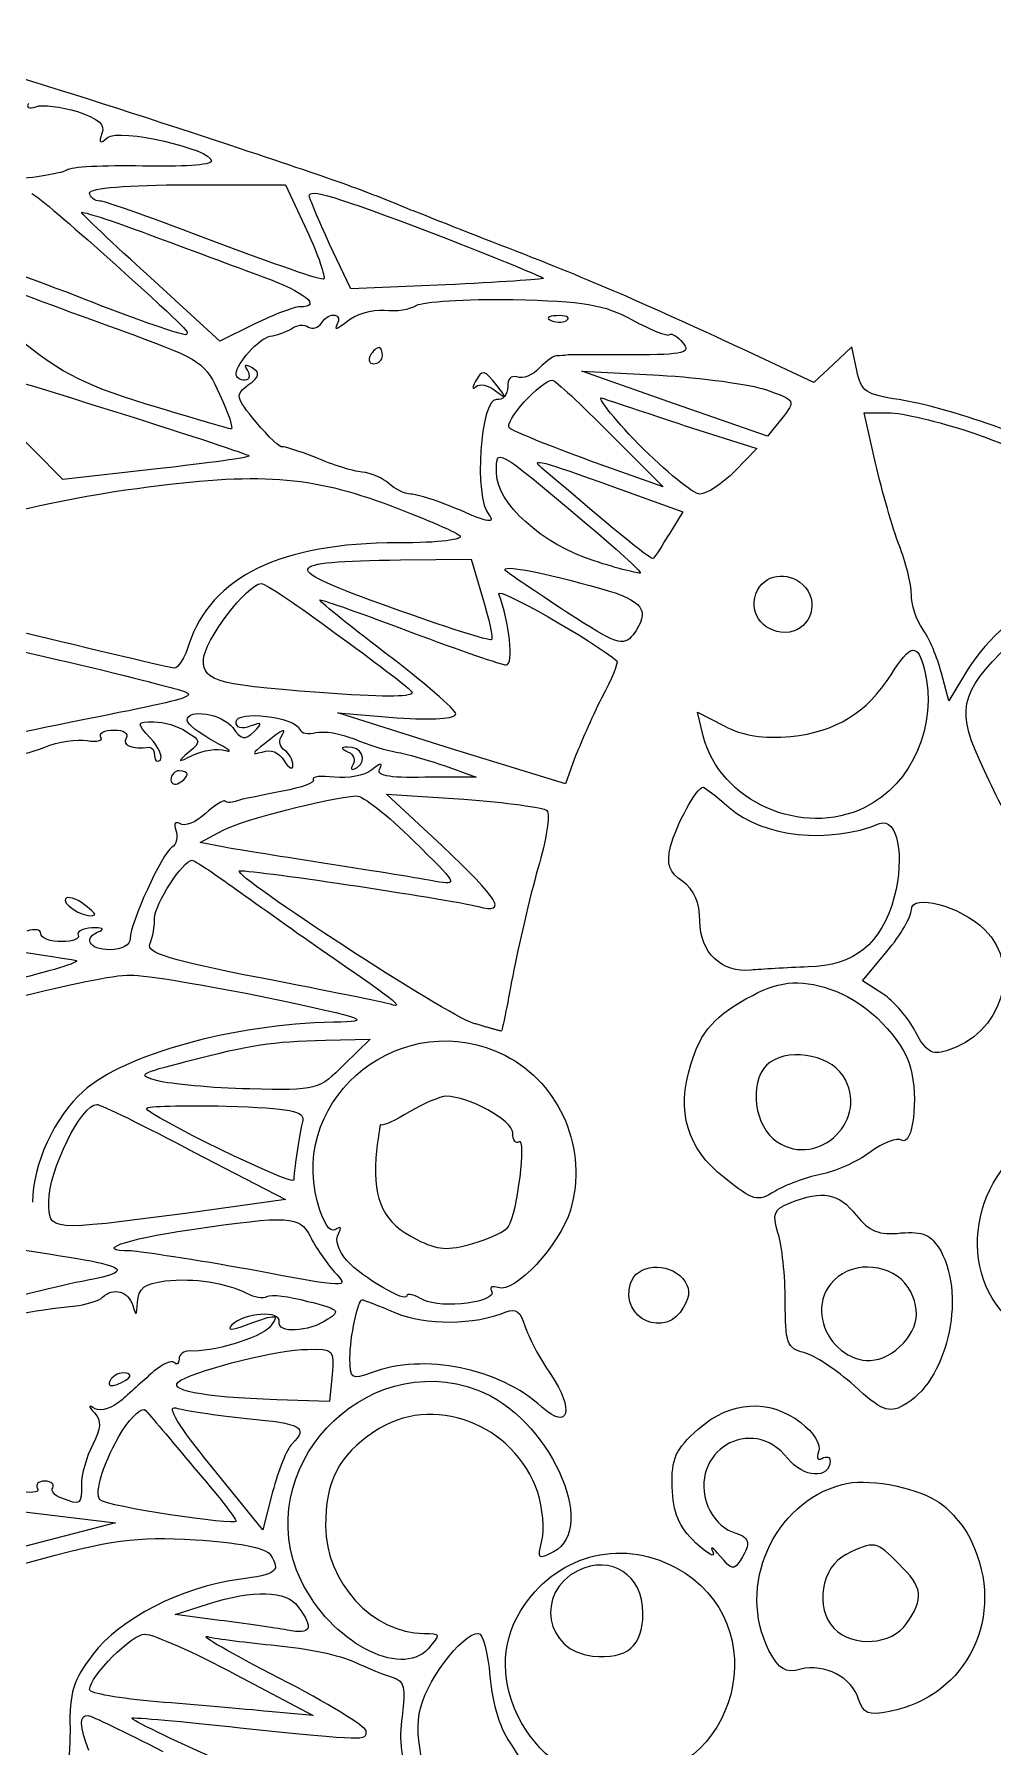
# Model space of a CAD drawing. Header units: millimetres. Extents: x -155 to 147, y 18 to 278.
# Drawn here: x -57.8 to -20.4, y 206.3 to 273.1 of the extents above; entities that cross this region are included whole.
import ezdxf

# ---------------------------------------------------------------- set-up
doc = ezdxf.new("R2010")
doc.units = ezdxf.units.MM
doc.layers.get('0').update_dxf_attribs({"linetype": 'CONTINUOUS'})

msp = doc.modelspace()

# ---------------------------------------------------------------- linework, layer by layer
for p, q in [((-51.831, 267.219), (-48.021, 267.219)), ((-48.021, 267.219), (-47.196, 265.441)), ((-45.481, 263.155), (-46.307, 264.902)), ((-50.593, 261.123), (-53.292, 263.6)), ((-41.766, 263.314), (-45.481, 263.155)), ((-49.228, 261.79), (-50.593, 261.123)), ((-27.415, 259.504), (-30.178, 260.806)), ((-25.923, 260.901), (-26.653, 260.203)), ((-25.733, 259.98), (-25.923, 260.901)), ((-32.845, 258.679), (-36.464, 259.949)), ((-36.464, 259.949), (-33.448, 259.79)), ((-26.653, 260.203), (-27.415, 259.504)), ((-29.225, 257.409), (-32.845, 258.679)), ((-56.721, 255.726), (-58.975, 258.012)), ((-28.654, 258.107), (-29.225, 257.409)), ((-25.002, 256.361), (-25.447, 258.329)), ((-25.447, 258.329), (-24.494, 258.329)), ((-35.353, 257.504), (-33.289, 255.44)), ((-32.432, 257.821), (-29.638, 256.932)), ((-29.638, 256.932), (-30.495, 256.043)), ((-53.038, 256.139), (-56.721, 255.726)), ((-33.289, 255.44), (-36.147, 256.456)), ((-35.226, 255.44), (-32.527, 254.456)), ((-32.527, 254.456), (-33.035, 253.63)), ((-43.544, 252.583), (-40.782, 252.614)), ((-40.782, 252.614), (-40.338, 251.122)), ((-22.145, 247.09), (-22.431, 248.169)), ((-21.415, 248.296), (-22.145, 247.09)), ((-41.544, 245.217), (-45.989, 246.614)), ((-45.989, 246.614), (-43.671, 246.423)), ((-31.733, 245.725), (-31.956, 246.645)), ((-31.956, 246.645), (-30.908, 246.106)), ((-37.099, 243.851), (-41.544, 245.217)), ((-41.798, 244.55), (-40.592, 244.105)), ((-36.75, 244.836), (-37.099, 243.851)), ((-40.592, 244.105), (-42.592, 244.105)), ((-41.925, 241.438), (-44.084, 243.439)), ((-44.084, 243.439), (-41.068, 243.248)), ((-51.355, 241.565), (-50.466, 242.042)), ((-50.402, 241.375), (-51.355, 241.565)), ((-25.51, 236.168), (-24.558, 237.311)), ((-24.717, 235.66), (-25.51, 236.168)), ((-46.465, 233.85), (-44.719, 233.882)), ((-44.719, 233.882), (-45.735, 232.898)), ((-51.577, 229.469), (-48.021, 227.627)), ((-48.021, 227.627), (-51.926, 227.087)), ((-46.211, 220.801), (-46.307, 219.753)), ((-46.307, 219.753), (-48.37, 219.817)), ((-48.91, 214.737), (-50.91, 217.213)), ((-48.529, 216.229), (-48.91, 214.737)), ((-59.197, 215.562), (-54.657, 215.022)), ((-54.657, 215.022), (-58.562, 214.006)), ((-52.339, 211.435), (-51.069, 211.847)), ((-50.593, 211.212), (-52.339, 211.435)), ((-49.958, 209.085), (-46.942, 207.498)), ((-46.942, 207.498), (-48.688, 207.656))]:
    msp.add_line(p, q)
for points, degree in [([(-50.244, 268.775), (-57.514, 271.188), (-61.896, 272.49), (-64.563, 273.093)], 3), ([(-58.054, 270.394), (-58.149, 270.236), (-58.054, 270.172), (-57.768, 270.267)], 3), ([(-57.768, 270.267), (-57.514, 270.363), (-56.784, 270.267), (-56.149, 270.077)], 3), ([(-56.149, 270.077), (-55.324, 269.791), (-55.038, 269.569), (-55.197, 269.22)], 3), ([(-55.197, 269.22), (-55.324, 268.839), (-55.26, 268.807), (-54.974, 269.061)], 3), ([(-54.974, 269.061), (-54.498, 269.442), (-50.91, 268.616), (-50.91, 268.14)], 3), ([(-43.132, 266.235), (-45.037, 267.029), (-46.021, 267.378), (-50.244, 268.775)], 3), ([(-53.609, 267.95), (-55.101, 267.981), (-56.435, 267.918), (-56.562, 267.791)], 3), ([(-50.91, 268.14), (-50.91, 267.981), (-52.117, 267.918), (-53.609, 267.95)], 3), ([(-56.562, 267.791), (-56.689, 267.696), (-57.61, 267.505), (-58.626, 267.442)], 3), ([(-57.927, 266.87), (-57.864, 266.902), (-56.625, 265.854), (-55.228, 264.616)], 3), ([(-55.673, 266.902), (-55.673, 267.092), (-54.181, 267.219), (-51.831, 267.219)], 3), ([(-55.26, 266.584), (-55.482, 266.584), (-55.673, 266.743), (-55.673, 266.902)], 3), ([(-50.783, 264.997), (-53.038, 265.854), (-55.07, 266.584), (-55.26, 266.584)], 3), ([(-47.1, 266.775), (-47.1, 267.092), (-46.18, 266.807), (-42.147, 265.283)], 3), ([(-46.307, 264.902), (-46.751, 265.886), (-47.1, 266.711), (-47.1, 266.775)], 3), ([(-53.292, 263.6), (-54.784, 264.933), (-55.99, 266.108), (-55.99, 266.14)], 3), ([(-55.99, 266.14), (-55.99, 266.203), (-54.816, 265.822), (-53.355, 265.283)], 3), ([(-39.322, 264.743), (-41.068, 265.41), (-42.782, 266.108), (-43.132, 266.235)], 3), ([(-53.355, 265.283), (-51.926, 264.743), (-49.926, 264.013), (-48.91, 263.632)], 3), ([(-47.196, 265.441), (-46.751, 264.489), (-46.465, 263.632), (-46.529, 263.536)], 3), ([(-42.147, 265.283), (-39.798, 264.362), (-37.925, 263.6), (-37.956, 263.568)], 3), ([(-55.228, 264.616), (-51.895, 261.6), (-51.768, 261.504), (-51.895, 261.377)], 3), ([(-46.529, 263.536), (-46.592, 263.473), (-48.529, 264.14), (-50.783, 264.997)], 3), ([(-30.178, 260.806), (-34.305, 262.711), (-35.829, 263.378), (-39.322, 264.743)], 3), ([(-55.197, 262.489), (-56.943, 263.187), (-59.356, 264.076), (-60.562, 264.489)], 3), ([(-59.483, 263.409), (-57.991, 262.838), (-55.514, 261.917), (-53.99, 261.377)], 3), ([(-48.91, 263.632), (-47.259, 263.028), (-46.561, 262.457), (-47.481, 262.457)], 3), ([(-37.956, 263.568), (-38.02, 263.536), (-39.734, 263.409), (-41.766, 263.314)], 3), ([(-42.909, 262.52), (-42.687, 262.647), (-41.004, 262.774), (-39.163, 262.743)], 3), ([(-39.163, 262.743), (-36.369, 262.679), (-35.607, 262.552), (-34.496, 261.949)], 3), ([(-51.895, 261.377), (-51.958, 261.314), (-53.45, 261.822), (-55.197, 262.489)], 3), ([(-47.481, 262.457), (-47.672, 262.457), (-48.466, 262.171), (-49.228, 261.79)], 3), ([(-46.624, 261.822), (-46.338, 262.298), (-45.735, 262.203), (-46.021, 261.758)], 3), ([(-45.64, 261.885), (-45.291, 262.171), (-44.656, 262.362), (-44.179, 262.33)], 3), ([(-44.179, 262.33), (-43.703, 262.266), (-43.163, 262.362), (-42.909, 262.52)], 3), ([(-37.448, 262.108), (-37.798, 262.108), (-37.893, 262.012), (-37.639, 261.917)], 3), ([(-37.639, 261.917), (-37.417, 261.822), (-37.131, 261.854), (-37.036, 261.949)], 3), ([(-37.036, 261.949), (-36.909, 262.044), (-37.099, 262.139), (-37.448, 262.108)], 3), ([(-34.496, 261.949), (-33.797, 261.568), (-33.13, 261.282), (-33.035, 261.377)], 3), ([(-53.419, 258.647), (-56.117, 259.504), (-56.816, 259.853), (-59.038, 261.695)], 3), ([(-53.99, 261.377), (-51.323, 260.393), (-51.133, 260.266), (-50.593, 259.028)], 3), ([(-49.958, 259.853), (-49.926, 260.266), (-49.069, 261.219), (-48.624, 261.314)], 3), ([(-48.624, 261.314), (-48.402, 261.346), (-48.021, 261.473), (-47.799, 261.6)], 3), ([(-47.799, 261.6), (-47.608, 261.758), (-47.291, 261.79), (-47.132, 261.663)], 3), ([(-47.132, 261.663), (-46.973, 261.568), (-46.751, 261.631), (-46.624, 261.822)], 3), ([(-46.021, 261.758), (-46.148, 261.536), (-45.989, 261.6), (-45.64, 261.885)], 3), ([(-33.035, 261.377), (-32.972, 261.441), (-32.718, 261.314), (-32.527, 261.06)], 3), ([(-44.37, 260.869), (-44.465, 260.869), (-44.624, 260.742), (-44.719, 260.552)], 3), ([(-44.243, 260.552), (-44.243, 260.742), (-44.306, 260.869), (-44.37, 260.869)], 3), ([(-37.004, 260.584), (-37.163, 260.552), (-37.321, 260.552), (-37.417, 260.552)], 3), ([(-34.464, 260.584), (-35.734, 260.584), (-36.877, 260.584), (-37.004, 260.584)], 3), ([(-32.527, 261.06), (-32.178, 260.679), (-32.464, 260.584), (-34.464, 260.584)], 3), ([(-58.975, 258.012), (-61.61, 260.647), (-61.928, 260.615), (-54.435, 258.298)], 3), ([(-49.513, 259.98), (-49.386, 259.758), (-49.45, 259.599), (-49.609, 259.599)], 3), ([(-49.323, 260.076), (-49.609, 260.234), (-49.672, 260.203), (-49.513, 259.98)], 3), ([(-49.482, 259.409), (-49.037, 259.726), (-49.005, 259.885), (-49.323, 260.076)], 3), ([(-44.719, 260.552), (-44.814, 260.393), (-44.751, 260.234), (-44.592, 260.234)], 3), ([(-44.592, 260.234), (-44.402, 260.234), (-44.243, 260.393), (-44.243, 260.552)], 3), ([(-38.115, 260.076), (-38.369, 259.79), (-38.782, 259.631), (-39.004, 259.726)], 3), ([(-37.417, 260.552), (-37.512, 260.584), (-37.829, 260.361), (-38.115, 260.076)], 3), ([(-24.082, 258.837), (-25.383, 259.028), (-25.574, 259.155), (-25.733, 259.98)], 3), ([(-49.609, 259.599), (-49.799, 259.599), (-49.958, 259.695), (-49.958, 259.853)], 3), ([(-49.164, 257.948), (-49.99, 258.933), (-49.99, 259.028), (-49.482, 259.409)], 3), ([(-40.623, 259.536), (-40.75, 259.314), (-40.75, 259.218), (-40.592, 259.345)], 3), ([(-39.766, 259.377), (-40.274, 260.012), (-40.338, 260.044), (-40.623, 259.536)], 3), ([(-40.592, 259.345), (-40.465, 259.472), (-40.115, 259.409), (-39.83, 259.187)], 3), ([(-39.83, 259.187), (-39.385, 258.837), (-39.385, 258.869), (-39.766, 259.377)], 3), ([(-39.353, 259.345), (-39.353, 259.028), (-39.544, 258.806), (-39.798, 258.837)], 3), ([(-39.004, 259.726), (-39.226, 259.79), (-39.385, 259.631), (-39.353, 259.345)], 3), ([(-39.29, 257.726), (-39.544, 257.948), (-38.052, 259.599), (-37.607, 259.599)], 3), ([(-37.607, 259.599), (-37.512, 259.599), (-36.496, 258.647), (-35.353, 257.504)], 3), ([(-33.448, 259.79), (-31.797, 259.695), (-29.892, 259.441), (-29.257, 259.218)], 3), ([(-50.148, 257.694), (-50.244, 257.694), (-51.736, 258.139), (-53.419, 258.647)], 3), ([(-50.593, 259.028), (-50.244, 258.298), (-50.053, 257.694), (-50.148, 257.694)], 3), ([(-39.798, 258.837), (-40.433, 258.869), (-40.687, 255.027), (-40.084, 254.329)], 3), ([(-34.242, 257.091), (-35.289, 258.171), (-35.924, 258.996), (-35.67, 258.901)], 3), ([(-35.67, 258.901), (-35.416, 258.806), (-33.956, 258.329), (-32.432, 257.821)], 3), ([(-29.257, 259.218), (-28.114, 258.806), (-28.114, 258.806), (-28.654, 258.107)], 3), ([(-15.668, 255.853), (-18.938, 257.409), (-22.145, 258.52), (-24.082, 258.837)], 3), ([(-54.435, 258.298), (-51.736, 257.44), (-49.513, 256.71), (-49.45, 256.647)], 3), ([(-48.148, 256.996), (-48.212, 256.932), (-48.688, 257.377), (-49.164, 257.948)], 3), ([(-24.494, 258.329), (-23.986, 258.329), (-22.526, 257.98), (-21.288, 257.567)], 3), ([(-36.147, 256.456), (-37.734, 257.028), (-39.131, 257.599), (-39.29, 257.726)], 3), ([(-21.288, 257.567), (-20.018, 257.155), (-16.938, 255.821), (-14.43, 254.615)], 3), ([(-49.45, 256.647), (-49.386, 256.583), (-51.006, 256.361), (-53.038, 256.139)], 3), ([(-46.846, 256.583), (-47.513, 256.837), (-48.116, 257.028), (-48.148, 256.996)], 3), ([(-45.037, 256.012), (-45.386, 256.043), (-46.211, 256.297), (-46.846, 256.583)], 3), ([(-39.798, 256.012), (-39.798, 256.964), (-39.893, 257.028), (-36.369, 254.075)], 3), ([(-31.86, 255.154), (-32.114, 255.154), (-33.194, 256.043), (-34.242, 257.091)], 3), ([(-43.989, 255.567), (-44.211, 255.758), (-44.687, 255.98), (-45.037, 256.012)], 3), ([(-35.988, 252.551), (-38.02, 253.186), (-39.798, 254.805), (-39.798, 256.012)], 3), ([(-38.02, 256.17), (-38.528, 256.583), (-38.052, 256.456), (-35.226, 255.44)], 3), ([(-33.67, 252.646), (-33.734, 252.551), (-34.781, 253.408), (-38.02, 256.17)], 3), ([(-30.495, 256.043), (-30.971, 255.567), (-31.575, 255.154), (-31.86, 255.154)], 3), ([(-24.082, 253.154), (-24.336, 253.821), (-24.748, 255.25), (-25.002, 256.361)], 3), ([(-64.055, 251.789), (-63.547, 253.154), (-59.769, 254.488), (-54.276, 255.313)], 3), ([(-54.276, 255.313), (-49.323, 256.012), (-47.259, 255.916), (-44.211, 254.805)], 3), ([(-43.132, 255.154), (-43.386, 255.154), (-43.767, 255.345), (-43.989, 255.567)], 3), ([(-44.211, 254.805), (-42.751, 254.265), (-41.417, 253.694), (-41.227, 253.535)], 3), ([(-41.195, 254.519), (-42.02, 254.869), (-42.909, 255.154), (-43.132, 255.154)], 3), ([(-40.084, 254.329), (-39.83, 254.011), (-40.147, 254.043), (-41.195, 254.519)], 3), ([(-36.369, 254.075), (-35.131, 253.027), (-34.146, 252.138), (-34.178, 252.075)], 3), ([(-43.64, 253.249), (-48.212, 253.249), (-50.91, 251.948), (-51.799, 249.281)], 3), ([(-41.227, 253.535), (-41.068, 253.376), (-41.989, 253.249), (-43.64, 253.249)], 3), ([(-33.035, 253.63), (-33.321, 253.154), (-33.607, 252.71), (-33.67, 252.646)], 3), ([(-43.957, 250.741), (-48.307, 252.297), (-48.275, 252.519), (-43.544, 252.583)], 3), ([(-23.605, 251.249), (-23.605, 251.63), (-23.828, 252.519), (-24.082, 253.154)], 3), ([(-39.449, 252.17), (-39.671, 252.424), (-37.988, 252.106), (-35.734, 251.471)], 3), ([(-37.067, 250.551), (-38.274, 251.344), (-39.353, 252.075), (-39.449, 252.17)], 3), ([(-34.178, 252.075), (-34.242, 252.043), (-35.035, 252.233), (-35.988, 252.551)], 3), ([(-29.606, 251.408), (-29.225, 252.106), (-28.273, 252.138), (-27.733, 251.503)], 3), ([(-12.461, 252.392), (-16.716, 252.297), (-19.795, 250.868), (-21.415, 248.296)], 3), ([(-51.228, 248.677), (-51.228, 249.408), (-49.513, 251.662), (-48.974, 251.662)], 3), ([(-48.974, 251.662), (-48.815, 251.662), (-47.513, 250.805), (-46.084, 249.725)], 3), ([(-39.703, 251.249), (-39.83, 251.598), (-35.988, 249.408), (-35.099, 248.646)], 3), ([(-39.417, 248.487), (-39.099, 248.487), (-39.29, 250.17), (-39.703, 251.249)], 3), ([(-35.734, 251.471), (-34.051, 250.995), (-33.765, 250.614), (-34.464, 249.662)], 3), ([(-28.527, 249.757), (-29.447, 249.757), (-30.019, 250.614), (-29.606, 251.408)], 3), ([(-27.733, 251.503), (-27.161, 250.805), (-27.638, 249.757), (-28.527, 249.757)], 3), ([(-23.161, 249.884), (-23.415, 250.233), (-23.605, 250.868), (-23.605, 251.249)], 3), ([(-52.371, 248.36), (-52.784, 248.423), (-64.087, 251.122), (-64.182, 251.186)], 3), ([(-44.148, 248.963), (-45.64, 250.106), (-46.783, 251.027), (-46.688, 251.027)], 3), ([(-46.688, 251.027), (-46.561, 251.027), (-44.941, 250.455), (-43.1, 249.757)], 3), ([(-39.988, 249.471), (-40.052, 249.408), (-41.83, 249.979), (-43.957, 250.741)], 3), ([(-40.338, 251.122), (-40.084, 250.265), (-39.925, 249.535), (-39.988, 249.471)], 3), ([(-34.464, 249.662), (-34.845, 249.185), (-35.099, 249.281), (-37.067, 250.551)], 3), ([(-22.431, 248.169), (-22.589, 248.773), (-22.907, 249.535), (-23.161, 249.884)], 3), ([(-59.483, 249.281), (-56.784, 248.677), (-53.831, 247.979), (-52.974, 247.725)], 3), ([(-51.799, 249.281), (-51.958, 248.773), (-52.212, 248.36), (-52.371, 248.36)], 3), ([(-46.084, 249.725), (-44.624, 248.677), (-43.29, 247.661), (-43.132, 247.471)], 3), ([(-43.1, 249.757), (-41.227, 249.058), (-39.576, 248.487), (-39.417, 248.487)], 3), ([(-20.748, 244.359), (-21.891, 246.741), (-21.764, 247.344), (-19.795, 249.281)], 3), ([(-45.83, 247.344), (-50.72, 247.693), (-51.228, 247.82), (-51.228, 248.677)], 3), ([(-41.385, 246.582), (-41.385, 246.741), (-42.624, 247.82), (-44.148, 248.963)], 3), ([(-35.099, 248.646), (-35.035, 248.582), (-35.289, 247.947), (-35.702, 247.185)], 3), ([(-24.399, 248.106), (-23.637, 249.312), (-23.351, 249.376), (-23.097, 248.296)], 3), ([(-28.304, 245.693), (-26.558, 245.883), (-25.352, 246.614), (-24.399, 248.106)], 3), ([(-23.097, 248.296), (-22.558, 246.169), (-23.574, 243.82), (-25.415, 242.931)], 3), ([(-52.974, 247.725), (-51.164, 247.249), (-50.815, 247.376), (-56.943, 246.137)], 3), ([(-43.132, 247.471), (-42.909, 247.249), (-43.767, 247.217), (-45.83, 247.344)], 3), ([(-51.863, 246.328), (-51.863, 246.804), (-50.498, 246.582), (-50.085, 246.042)], 3), ([(-43.671, 246.423), (-42.274, 246.328), (-41.385, 246.391), (-41.385, 246.582)], 3), ([(-35.702, 247.185), (-36.083, 246.423), (-36.528, 245.375), (-36.75, 244.836)], 3), ([(-56.943, 246.137), (-59.134, 245.693), (-61.197, 245.28), (-61.547, 245.185)], 3), ([(-55.228, 245.661), (-55.324, 245.82), (-55.101, 245.947), (-54.72, 245.947)], 3), ([(-54.72, 245.947), (-54.339, 245.947), (-54.149, 245.82), (-54.244, 245.629)], 3), ([(-53.292, 245.629), (-53.863, 246.233), (-53.831, 246.264), (-53.165, 246.264)], 3), ([(-53.165, 246.264), (-52.784, 246.264), (-52.212, 246.106), (-51.895, 245.883)], 3), ([(-51.895, 245.883), (-51.323, 245.534), (-51.323, 245.471), (-51.799, 245.09)], 3), ([(-50.815, 245.502), (-51.387, 245.82), (-51.863, 246.169), (-51.863, 246.328)], 3), ([(-50.085, 246.042), (-49.767, 245.566), (-49.609, 245.534), (-49.259, 245.883)], 3), ([(-49.958, 246.264), (-49.958, 246.741), (-47.64, 246.455), (-47.481, 245.979)], 3), ([(-49.386, 246.106), (-49.736, 245.947), (-49.958, 246.042), (-49.958, 246.264)], 3), ([(-49.259, 245.883), (-48.91, 246.233), (-48.942, 246.264), (-49.386, 246.106)], 3), ([(-48.212, 245.661), (-47.926, 246.074), (-48.116, 246.01), (-48.847, 245.407)], 3), ([(-47.481, 245.979), (-47.418, 245.82), (-47.132, 245.756), (-46.846, 245.852)], 3), ([(-46.846, 245.852), (-46.529, 245.915), (-45.862, 245.82), (-45.354, 245.598)], 3), ([(-30.908, 246.106), (-30.178, 245.725), (-29.384, 245.598), (-28.304, 245.693)], 3), ([(-58.753, 244.963), (-58.562, 244.931), (-57.959, 245.058), (-57.419, 245.28)], 3), ([(-57.419, 245.28), (-56.911, 245.502), (-56.149, 245.598), (-55.768, 245.534)], 3), ([(-55.768, 245.534), (-55.387, 245.471), (-55.133, 245.534), (-55.228, 245.661)], 3), ([(-54.244, 245.629), (-54.435, 245.344), (-53.99, 245.185), (-53.355, 245.28)], 3), ([(-53.355, 245.28), (-53.228, 245.28), (-53.133, 245.153), (-53.133, 244.931)], 3), ([(-52.911, 244.772), (-52.815, 244.899), (-52.974, 245.28), (-53.292, 245.629)], 3), ([(-50.371, 245.153), (-50.053, 245.058), (-50.275, 245.217), (-50.815, 245.502)], 3), ([(-48.847, 245.407), (-49.355, 245.026), (-49.355, 244.963), (-48.942, 245.09)], 3), ([(-48.053, 245.153), (-48.243, 245.28), (-48.307, 245.502), (-48.212, 245.661)], 3), ([(-45.608, 245.28), (-45.894, 245.28), (-45.862, 245.217), (-45.576, 245.09)], 3), ([(-45.227, 244.486), (-44.814, 244.772), (-45.068, 245.312), (-45.608, 245.28)], 3), ([(-45.354, 245.598), (-44.814, 245.375), (-44.084, 245.153), (-43.703, 245.09)], 3), ([(-25.415, 242.931), (-27.86, 241.724), (-31.067, 243.153), (-31.733, 245.725)], 3), ([(-53.133, 244.931), (-53.133, 244.74), (-53.038, 244.677), (-52.911, 244.772)], 3), ([(-51.799, 245.09), (-52.276, 244.677), (-52.244, 244.677), (-51.641, 244.963)], 3), ([(-51.641, 244.963), (-51.26, 245.153), (-50.688, 245.248), (-50.371, 245.153)], 3), ([(-48.942, 245.09), (-48.593, 245.217), (-48.275, 245.09), (-48.085, 244.74)], 3), ([(-48.085, 244.74), (-47.894, 244.455), (-47.735, 244.359), (-47.735, 244.582)], 3), ([(-47.735, 244.582), (-47.735, 244.772), (-47.894, 245.058), (-48.053, 245.153)], 3), ([(-45.576, 245.09), (-45.386, 245.026), (-45.291, 244.772), (-45.386, 244.613)], 3), ([(-45.386, 244.613), (-45.513, 244.391), (-45.449, 244.359), (-45.227, 244.486)], 3), ([(-44.338, 244.455), (-44.211, 244.677), (-44.338, 244.677), (-44.656, 244.391)], 3), ([(-43.703, 245.09), (-43.322, 245.026), (-42.465, 244.772), (-41.798, 244.55)], 3), ([(-52.18, 244.359), (-52.339, 244.359), (-52.498, 244.201), (-52.498, 244.01)], 3), ([(-52.498, 244.01), (-52.498, 243.851), (-52.339, 243.788), (-52.18, 243.883)], 3), ([(-51.863, 244.232), (-51.863, 244.296), (-51.99, 244.359), (-52.18, 244.359)], 3), ([(-52.18, 243.883), (-51.99, 243.978), (-51.863, 244.137), (-51.863, 244.232)], 3), ([(-46.942, 244.01), (-46.846, 243.915), (-47.386, 243.693), (-48.148, 243.566)], 3), ([(-46.116, 244.105), (-46.656, 244.169), (-47.005, 244.137), (-46.942, 244.01)], 3), ([(-44.656, 244.391), (-44.941, 244.169), (-45.608, 244.042), (-46.116, 244.105)], 3), ([(-42.592, 244.105), (-44.052, 244.074), (-44.529, 244.169), (-44.338, 244.455)], 3), ([(-17.097, 237.914), (-18.779, 240.518), (-19.795, 242.264), (-20.748, 244.359)], 3), ([(-50.466, 242.042), (-49.672, 242.454), (-46.338, 243.312), (-45.259, 243.375)], 3), ([(-49.704, 243.248), (-50.18, 243.089), (-50.275, 243.089), (-50.402, 243.185)], 3), ([(-48.148, 243.566), (-48.878, 243.407), (-49.577, 243.28), (-49.704, 243.248)], 3), ([(-45.259, 243.375), (-45.037, 243.407), (-44.021, 242.613), (-43.036, 241.629)], 3), ([(-41.068, 243.248), (-39.417, 243.121), (-37.956, 242.931), (-37.829, 242.804)], 3), ([(-33.003, 241.407), (-32.781, 242.232), (-31.987, 243.724), (-31.733, 243.724)], 3), ([(-31.733, 243.724), (-31.702, 243.724), (-31.225, 243.375), (-30.717, 242.931)], 3), ([(-51.164, 242.677), (-51.545, 242.327), (-51.958, 242.169), (-52.149, 242.296)], 3), ([(-50.402, 243.185), (-50.466, 243.216), (-50.815, 242.994), (-51.164, 242.677)], 3), ([(-37.829, 242.804), (-37.702, 242.677), (-37.829, 241.661), (-38.179, 240.549)], 3), ([(-30.717, 242.931), (-29.384, 241.756), (-26.812, 241.502), (-24.844, 242.296)], 3), ([(-52.307, 242.042), (-52.212, 241.788), (-52.276, 241.47), (-52.466, 241.375)], 3), ([(-52.149, 242.296), (-52.339, 242.391), (-52.403, 242.296), (-52.307, 242.042)], 3), ([(-24.844, 242.296), (-24.145, 242.55), (-23.859, 241.026), (-24.272, 239.438)], 3), ([(-52.466, 241.375), (-52.847, 241.121), (-54.085, 238.422), (-54.085, 237.819)], 3), ([(-46.307, 240.708), (-48.053, 240.994), (-49.894, 241.28), (-50.402, 241.375)], 3), ([(-43.036, 241.629), (-41.322, 239.946), (-41.258, 239.883), (-42.179, 240.041)], 3), ([(-40.496, 239.057), (-39.353, 238.771), (-39.671, 239.311), (-41.925, 241.438)], 3), ([(-32.527, 240.041), (-33.067, 240.391), (-33.162, 240.708), (-33.003, 241.407)], 3), ([(-53.133, 238.613), (-53.133, 239.152), (-52.022, 240.867), (-51.672, 240.867)], 3), ([(-51.672, 240.867), (-51.577, 240.867), (-50.879, 240.391), (-50.117, 239.851)], 3), ([(-42.179, 240.041), (-42.687, 240.137), (-44.56, 240.454), (-46.307, 240.708)], 3), ([(-38.179, 240.549), (-38.496, 239.406), (-38.941, 237.533), (-39.163, 236.358)], 3), ([(-40.719, 234.517), (-41.703, 234.803), (-50.053, 240.232), (-49.831, 240.454)], 3), ([(-49.831, 240.454), (-49.736, 240.549), (-41.735, 239.375), (-40.496, 239.057)], 3), ([(-31.86, 238.486), (-31.86, 239.216), (-32.083, 239.724), (-32.527, 240.041)], 3), ([(-55.99, 239.216), (-56.34, 239.438), (-56.625, 239.47), (-56.625, 239.311)], 3), ([(-56.625, 239.311), (-56.625, 239.025), (-55.673, 238.549), (-55.482, 238.74)], 3), ([(-55.482, 238.74), (-55.419, 238.771), (-55.673, 238.994), (-55.99, 239.216)], 3), ([(-50.117, 239.851), (-49.323, 239.279), (-47.767, 238.168), (-46.624, 237.374)], 3), ([(-24.272, 239.438), (-24.78, 237.597), (-25.828, 236.739), (-27.638, 236.708)], 3), ([(-23.605, 238.93), (-23.605, 239.597), (-21.7, 239.089), (-20.748, 238.168)], 3), ([(-53.323, 237.597), (-53.196, 237.851), (-53.133, 238.327), (-53.133, 238.613)], 3), ([(-24.558, 237.311), (-24.018, 237.946), (-23.605, 238.676), (-23.605, 238.93)], 3), ([(-63.134, 238.009), (-59.451, 237.47), (-56.34, 236.993), (-56.181, 236.962)], 3), ([(-57.578, 238.009), (-57.578, 238.168), (-57.8, 238.2), (-58.118, 238.105)], 3), ([(-56.752, 237.692), (-57.197, 237.692), (-57.578, 237.819), (-57.578, 238.009)], 3), ([(-56.117, 237.946), (-56.022, 237.819), (-56.308, 237.692), (-56.752, 237.692)], 3), ([(-55.578, 238.232), (-55.959, 238.2), (-56.181, 238.073), (-56.117, 237.946)], 3), ([(-54.879, 237.374), (-55.705, 237.374), (-55.959, 237.851), (-55.26, 238.105)], 3), ([(-55.26, 238.105), (-55.07, 238.2), (-55.197, 238.232), (-55.578, 238.232)], 3), ([(-29.86, 236.581), (-31.003, 236.454), (-31.86, 237.279), (-31.86, 238.486)], 3), ([(-20.748, 238.168), (-19.256, 236.676), (-20.081, 234.072), (-22.24, 233.437)], 3), ([(-54.085, 237.819), (-54.085, 237.565), (-54.403, 237.374), (-54.879, 237.374)], 3), ([(-48.942, 236.263), (-52.53, 236.962), (-53.45, 237.247), (-53.323, 237.597)], 3), ([(-46.624, 237.374), (-43.83, 235.469), (-43.322, 235.057), (-43.925, 235.247)], 3), ([(-56.181, 236.962), (-56.022, 236.898), (-57.229, 236.517), (-58.88, 236.136)], 3), ([(-27.638, 236.708), (-28.463, 236.676), (-29.479, 236.612), (-29.86, 236.581)], 3), ([(-64.563, 233.723), (-61.229, 234.898), (-55.419, 236.39), (-54.085, 236.39)], 3), ([(-54.085, 236.39), (-53.482, 236.39), (-51.037, 235.977), (-48.688, 235.501)], 3), ([(-43.925, 235.247), (-44.179, 235.311), (-46.434, 235.787), (-48.942, 236.263)], 3), ([(-39.163, 236.358), (-39.385, 235.152), (-39.576, 234.199), (-39.607, 234.199)], 3), ([(-29.797, 235.596), (-28.685, 236.2), (-27.796, 236.231), (-26.558, 235.755)], 3), ([(-48.688, 235.501), (-44.814, 234.676), (-44.56, 234.58), (-46.148, 234.549)], 3), ([(-32.21, 232.898), (-31.829, 234.199), (-31.257, 234.834), (-29.797, 235.596)], 3), ([(-26.558, 235.755), (-25.288, 235.279), (-23.955, 233.914), (-23.637, 232.771)], 3), ([(-23.447, 234.168), (-23.701, 234.707), (-24.304, 235.374), (-24.717, 235.66)], 3), ([(-46.148, 234.549), (-50.117, 234.453), (-54.276, 233.31), (-55.927, 231.85)], 3), ([(-39.607, 234.199), (-40.115, 234.326), (-40.719, 234.517)], 2), ([(-51.863, 233.025), (-49.291, 233.691), (-48.624, 233.787), (-46.465, 233.85)], 3), ([(-22.24, 233.437), (-22.812, 233.247), (-23.034, 233.406), (-23.447, 234.168)], 3), ([(-46.783, 227.532), (-47.894, 231.691), (-43.386, 235.247), (-39.449, 233.247)], 3), ([(-39.449, 233.247), (-37.29, 232.136), (-36.21, 229.564), (-36.909, 227.214)], 3), ([(-26.272, 232.453), (-26.844, 233.342), (-28.558, 233.564), (-29.257, 232.866)], 3), ([(-53.006, 232.263), (-53.863, 232.485), (-53.736, 232.548), (-51.863, 233.025)], 3), ([(-45.735, 232.898), (-46.719, 231.913), (-46.783, 231.882), (-49.418, 231.945)], 3), ([(-30.908, 228.484), (-32.368, 229.627), (-32.781, 231.056), (-32.21, 232.898)], 3), ([(-29.257, 232.866), (-29.955, 232.167), (-29.733, 230.453), (-28.844, 229.881)], 3), ([(-23.637, 232.771), (-23.32, 231.596), (-23.542, 229.691), (-23.986, 229.945)], 3), ([(-55.927, 231.85), (-57.038, 230.866), (-57.895, 228.992), (-57.895, 227.532)], 3), ([(-49.418, 231.945), (-50.91, 231.977), (-52.53, 232.136), (-53.006, 232.263)], 3), ([(-28.844, 229.881), (-27.193, 228.802), (-25.193, 230.802), (-26.272, 232.453)], 3), ([(-57.26, 227.532), (-57.26, 228.802), (-55.99, 231.342), (-55.387, 231.342)], 3), ([(-55.387, 231.342), (-55.26, 231.342), (-53.546, 230.516), (-51.577, 229.469)], 3), ([(-47.704, 228.389), (-47.735, 228.135), (-53.45, 230.929), (-53.45, 231.183)], 3), ([(-53.45, 231.183), (-53.45, 231.278), (-52.053, 231.31), (-50.339, 231.278)], 3), ([(-50.339, 231.278), (-47.799, 231.183), (-47.291, 231.088), (-47.354, 230.707)], 3), ([(-41.766, 231.659), (-41.989, 231.659), (-42.624, 231.374), (-43.195, 231.056)], 3), ([(-39.163, 230.231), (-39.163, 230.707), (-40.877, 231.659), (-41.766, 231.659)], 3), ([(-47.354, 230.707), (-47.481, 230.262), (-47.672, 228.961), (-47.704, 228.389)], 3), ([(-44.306, 230.548), (-44.338, 230.612), (-44.433, 230.008), (-44.497, 229.246)], 3), ([(-43.195, 231.056), (-43.735, 230.707), (-44.243, 230.485), (-44.306, 230.548)], 3), ([(-39.322, 226.579), (-38.972, 227.119), (-38.623, 230.072), (-38.909, 229.881)], 3), ([(-38.909, 229.881), (-39.036, 229.786), (-39.163, 229.945), (-39.163, 230.231)], 3), ([(-23.986, 229.945), (-24.145, 230.072), (-24.717, 229.85), (-25.225, 229.469)], 3), ([(-19.287, 222.579), (-21.923, 224.293), (-21.478, 228.548), (-18.525, 230.104)], 3), ([(-44.497, 229.246), (-44.592, 227.532), (-44.211, 226.738), (-42.909, 226.071)], 3), ([(-25.225, 229.469), (-25.733, 229.088), (-26.59, 228.707), (-27.161, 228.611)], 3), ([(-27.161, 228.611), (-27.733, 228.484), (-28.527, 228.199), (-28.939, 227.945)], 3), ([(-28.939, 227.945), (-29.606, 227.532), (-29.765, 227.564), (-30.908, 228.484)], 3), ([(-51.926, 227.087), (-57.292, 226.389), (-57.26, 226.389), (-57.26, 227.532)], 3), ([(-46.084, 226.452), (-46.307, 226.325), (-46.561, 226.738), (-46.783, 227.532)], 3), ([(-36.909, 227.214), (-37.321, 225.849), (-39.099, 223.944), (-39.734, 224.198)], 3), ([(-28.812, 226.325), (-29.035, 227.087), (-28.971, 227.246), (-28.336, 227.5)], 3), ([(-28.336, 227.5), (-27.066, 228.008), (-26.431, 227.881), (-25.764, 227.024)], 3), ([(-51.768, 226.452), (-47.831, 227.024), (-47.481, 226.992), (-47.069, 226.198)], 3), ([(-45.957, 226.294), (-45.83, 226.548), (-45.862, 226.611), (-46.084, 226.452)], 3), ([(-40.719, 225.913), (-40.052, 226.103), (-39.417, 226.421), (-39.322, 226.579)], 3), ([(-25.764, 227.024), (-25.256, 226.389), (-24.875, 226.23), (-24.018, 226.325)], 3), ([(-60.118, 225.913), (-53.831, 225.055), (-53.482, 224.897), (-56.213, 224.389)], 3), ([(-54.054, 225.627), (-55.578, 225.627), (-54.339, 226.071), (-51.768, 226.452)], 3), ([(-47.069, 226.198), (-46.878, 225.786), (-46.434, 225.182), (-46.116, 224.801)], 3), ([(-45.64, 225.246), (-45.957, 225.627), (-46.116, 226.071), (-45.957, 226.294)], 3), ([(-42.909, 226.071), (-42.084, 225.659), (-41.703, 225.627), (-40.719, 225.913)], 3), ([(-28.527, 223.658), (-28.527, 224.643), (-28.654, 225.849), (-28.812, 226.325)], 3), ([(-24.018, 226.325), (-23.129, 226.389), (-22.843, 226.262), (-22.462, 225.627)], 3), ([(-49.418, 224.897), (-51.545, 225.278), (-53.641, 225.595), (-54.054, 225.627)], 3), ([(-43.29, 223.881), (-43.29, 223.563), (-45.005, 224.579), (-45.64, 225.246)], 3), ([(-22.462, 225.627), (-21.446, 223.785), (-22.24, 220.483), (-23.923, 219.594)], 3), ([(-52.72, 224.452), (-51.577, 224.579), (-50.371, 224.389), (-49.545, 223.976)], 3), ([(-46.116, 224.801), (-45.513, 224.166), (-45.545, 224.166), (-49.418, 224.897)], 3), ([(-34.559, 224.357), (-34.337, 225.119), (-33.099, 225.214), (-32.527, 224.547)], 3), ([(-32.527, 224.547), (-32.241, 224.198), (-32.21, 223.912), (-32.495, 223.436)], 3), ([(-23.732, 224.198), (-24.336, 225.119), (-25.828, 225.278), (-26.622, 224.484)], 3), ([(-56.213, 224.389), (-57.387, 224.135), (-59.705, 223.563), (-61.324, 223.087)], 3), ([(-55.165, 223.817), (-54.752, 224.23), (-54.149, 224.039), (-53.99, 223.5)], 3), ([(-53.8, 223.627), (-53.768, 224.166), (-53.546, 224.357), (-52.72, 224.452)], 3), ([(-49.545, 223.976), (-49.259, 223.817), (-48.878, 223.754), (-48.751, 223.849)], 3), ([(-48.751, 223.849), (-48.593, 223.944), (-47.894, 223.849), (-47.164, 223.658)], 3), ([(-42.655, 223.722), (-43.005, 223.912), (-43.29, 223.976), (-43.29, 223.881)], 3), ([(-39.988, 224.071), (-39.703, 223.627), (-41.925, 223.341), (-42.655, 223.722)], 3), ([(-39.734, 224.198), (-39.957, 224.262), (-40.084, 224.23), (-39.988, 224.071)], 3), ([(-32.495, 223.436), (-33.162, 222.166), (-35.004, 222.96), (-34.559, 224.357)], 3), ([(-26.622, 224.484), (-28.05, 223.023), (-26.082, 220.515), (-24.399, 221.626)], 3), ([(-24.399, 221.626), (-23.383, 222.293), (-23.129, 223.277), (-23.732, 224.198)], 3), ([(-59.705, 222.674), (-59.515, 222.96), (-58.054, 223.309), (-56.086, 223.5)], 3), ([(-56.086, 223.5), (-55.705, 223.563), (-55.292, 223.69), (-55.165, 223.817)], 3), ([(-53.99, 223.5), (-53.863, 223.055), (-53.831, 223.087), (-53.8, 223.627)], 3), ([(-47.164, 223.658), (-45.957, 223.373), (-45.862, 223.277), (-46.37, 222.96)], 3), ([(-45.513, 221.436), (-45.513, 222.261), (-45.195, 223.722), (-45.037, 223.722)], 3), ([(-45.037, 223.722), (-45.005, 223.722), (-44.402, 223.5), (-43.735, 223.214)], 3), ([(-43.735, 223.214), (-42.56, 222.706), (-40.655, 222.738), (-39.417, 223.246)], 3), ([(-39.417, 223.246), (-39.036, 223.404), (-38.845, 223.246), (-38.687, 222.706)], 3), ([(-27.796, 221.658), (-28.463, 221.817), (-28.527, 222.039), (-28.527, 223.658)], 3), ([(-48.656, 222.642), (-49.005, 222.23), (-50.942, 221.658), (-51.768, 221.722)], 3), ([(-50.117, 222.738), (-50.339, 222.515), (-50.148, 222.515), (-49.545, 222.738)], 3), ([(-48.275, 222.865), (-48.212, 223.309), (-49.64, 223.214), (-50.117, 222.738)], 3), ([(-49.545, 222.738), (-48.37, 223.182), (-48.212, 223.182), (-48.656, 222.642)], 3), ([(-46.37, 222.96), (-47.132, 222.452), (-48.37, 222.388), (-48.275, 222.865)], 3), ([(-38.687, 222.706), (-38.56, 222.293), (-38.115, 221.436), (-37.671, 220.801)], 3), ([(-52.371, 221.277), (-52.466, 221.372), (-52.815, 221.214), (-53.165, 220.928)], 3), ([(-52.18, 221.404), (-52.18, 221.214), (-52.276, 221.15), (-52.371, 221.277)], 3), ([(-51.768, 221.722), (-51.99, 221.722), (-52.18, 221.595), (-52.18, 221.404)], 3), ([(-52.117, 220.579), (-51.291, 221.023), (-48.307, 221.785), (-47.164, 221.785)], 3), ([(-47.164, 221.785), (-46.148, 221.817), (-46.116, 221.753), (-46.211, 220.801)], 3), ([(-44.687, 220.864), (-45.449, 220.579), (-45.513, 220.642), (-45.513, 221.436)], 3), ([(-38.02, 219.531), (-39.671, 221.055), (-42.624, 221.658), (-44.687, 220.864)], 3), ([(-25.828, 220.356), (-26.526, 220.991), (-27.415, 221.563), (-27.796, 221.658)], 3), ([(-54.879, 220.547), (-54.974, 220.356), (-54.847, 220.325), (-54.593, 220.42)], 3), ([(-54.371, 220.864), (-54.562, 220.864), (-54.784, 220.737), (-54.879, 220.547)], 3), ([(-54.593, 220.42), (-54.022, 220.642), (-53.927, 220.864), (-54.371, 220.864)], 3), ([(-53.165, 220.928), (-53.482, 220.642), (-54.054, 220.134), (-54.403, 219.817)], 3), ([(-48.37, 219.817), (-51.291, 219.912), (-52.784, 220.198), (-52.117, 220.579)], 3), ([(-47.418, 212.768), (-49.482, 217.054), (-44.973, 221.88), (-40.528, 220.198)], 3), ([(-37.671, 220.801), (-36.75, 219.436), (-36.972, 218.578), (-38.02, 219.531)], 3), ([(-54.403, 219.817), (-54.784, 219.499), (-55.228, 219.34), (-55.451, 219.467)], 3), ([(-40.528, 220.198), (-37.798, 219.182), (-35.766, 214.832), (-37.575, 213.879)], 3), ([(-23.923, 219.594), (-24.494, 219.277), (-24.78, 219.404), (-25.828, 220.356)], 3), ([(-55.451, 219.467), (-55.736, 219.626), (-55.736, 219.594), (-55.482, 219.309)], 3), ([(-55.482, 219.309), (-55.197, 218.991), (-55.228, 218.705), (-55.546, 218.07)], 3), ([(-54.403, 218.61), (-54.022, 219.182), (-53.609, 219.563), (-53.482, 219.404)], 3), ([(-53.482, 219.404), (-53.355, 219.245), (-52.498, 218.261), (-51.609, 217.181)], 3), ([(-50.91, 217.213), (-52.212, 218.801), (-52.688, 219.594), (-52.307, 219.499)], 3), ([(-52.307, 219.499), (-51.99, 219.404), (-50.752, 219.213), (-49.545, 219.086)], 3), ([(-38.179, 216.197), (-39.099, 218.896), (-42.306, 220.102), (-44.56, 218.578)], 3), ([(-31.924, 218.674), (-30.654, 219.785), (-29.162, 219.88), (-27.923, 218.928)], 3), ([(-55.26, 215.911), (-55.514, 216.165), (-55.101, 217.435), (-54.403, 218.61)], 3), ([(-49.545, 219.086), (-47.386, 218.896), (-47.132, 218.737), (-47.767, 218.102)], 3), ([(-44.56, 218.578), (-45.957, 217.626), (-46.465, 216.642), (-46.465, 214.895)], 3), ([(-32.94, 216.419), (-32.972, 217.531), (-32.813, 217.88), (-31.924, 218.674)], 3), ([(-27.923, 218.928), (-27.415, 218.547), (-27.13, 218.07), (-27.225, 217.785)], 3), ([(-55.546, 218.07), (-55.8, 217.594), (-55.99, 216.896), (-55.99, 216.515)], 3), ([(-47.767, 218.102), (-47.989, 217.88), (-48.307, 217.054), (-48.529, 216.229)], 3), ([(-28.431, 217.531), (-29.828, 219.309), (-32.368, 217.785), (-31.543, 215.657)], 3), ([(-51.609, 217.181), (-50.688, 216.134), (-49.958, 215.181), (-49.958, 215.086)], 3), ([(-26.78, 217.435), (-26.78, 216.705), (-27.828, 216.769), (-28.431, 217.531)], 3), ([(-27.225, 217.785), (-27.32, 217.531), (-27.257, 217.435), (-27.098, 217.531)], 3), ([(-27.098, 217.531), (-26.907, 217.626), (-26.78, 217.594), (-26.78, 217.435)], 3), ([(-57.419, 216.642), (-57.673, 216.642), (-57.8, 216.515), (-57.705, 216.356)], 3), ([(-57.102, 216.388), (-57.038, 216.515), (-57.165, 216.642), (-57.419, 216.642)], 3), ([(-55.99, 216.515), (-55.99, 215.721), (-56.022, 215.689), (-56.752, 215.975)], 3), ([(-29.162, 210.038), (-30.432, 212.546), (-29.003, 215.784), (-26.304, 216.515)], 3), ([(-26.304, 216.515), (-25.383, 216.769), (-23.574, 216.451), (-22.621, 215.88)], 3), ([(-57.705, 216.356), (-57.61, 216.229), (-57.864, 216.165), (-58.276, 216.229)], 3), ([(-56.752, 215.975), (-57.038, 216.07), (-57.197, 216.261), (-57.102, 216.388)], 3), ([(-49.958, 215.086), (-49.958, 214.895), (-55.038, 215.657), (-55.26, 215.911)], 3), ([(-38.02, 214.324), (-37.925, 214.768), (-37.988, 215.594), (-38.179, 216.197)], 3), ([(-32.019, 214.229), (-32.686, 214.895), (-32.908, 215.403), (-32.94, 216.419)], 3), ([(-22.621, 215.88), (-22.145, 215.594), (-21.542, 214.895), (-21.256, 214.292)], 3), ([(-31.543, 215.657), (-31.384, 215.245), (-30.971, 214.8), (-30.622, 214.673)], 3), ([(-46.465, 214.895), (-46.465, 212.705), (-44.624, 210.704), (-42.624, 210.704)], 3), ([(-30.622, 214.673), (-29.892, 214.451), (-29.828, 214.26), (-30.273, 213.562)], 3), ([(-58.213, 213.435), (-54.72, 214.387), (-53.927, 214.483), (-51.545, 214.356)], 3), ([(-51.545, 214.356), (-49.958, 214.26), (-48.783, 214.038), (-48.624, 213.784)], 3), ([(-38.845, 211.593), (-37.544, 213.721), (-35.004, 214.451), (-32.813, 213.276)], 3), ([(-37.575, 213.879), (-38.179, 213.562), (-38.21, 213.594), (-38.02, 214.324)], 3), ([(-31.352, 213.879), (-31.225, 213.625), (-31.543, 213.784), (-32.019, 214.229)], 3), ([(-31.067, 213.721), (-31.352, 214.07), (-31.479, 214.133), (-31.352, 213.879)], 3), ([(-24.082, 213.403), (-24.971, 214.324), (-25.066, 214.324), (-26.145, 213.784)], 3), ([(-21.256, 214.292), (-19.891, 211.403), (-21.383, 208.26), (-24.463, 207.656)], 3), ([(-48.624, 213.784), (-48.212, 213.117), (-48.339, 213.022), (-49.863, 212.8)], 3), ([(-36.623, 213.149), (-38.306, 212.292), (-37.893, 210.006), (-36.051, 209.815)], 3), ([(-34.083, 211.498), (-34.083, 212.99), (-35.321, 213.784), (-36.623, 213.149)], 3), ([(-32.813, 213.276), (-28.781, 211.117), (-30.368, 204.989), (-34.972, 204.989)], 3), ([(-30.273, 213.562), (-30.527, 213.149), (-30.622, 213.181), (-31.067, 213.721)], 3), ([(-26.145, 213.784), (-27.13, 213.308), (-27.384, 211.689), (-26.622, 210.895)], 3), ([(-23.796, 211.085), (-23.097, 212.07), (-23.161, 212.514), (-24.082, 213.403)], 3), ([(-49.863, 212.8), (-52.085, 212.514), (-54.498, 211.276), (-55.546, 209.879)], 3), ([(-42.465, 210.101), (-43.544, 208.926), (-46.275, 210.387), (-47.418, 212.768)], 3), ([(-51.069, 211.847), (-49.228, 212.419), (-48.021, 212.387), (-47.545, 211.752)], 3), ([(-47.958, 210.831), (-48.466, 210.927), (-49.64, 211.085), (-50.593, 211.212)], 3), ([(-47.545, 211.752), (-46.91, 210.895), (-47.005, 210.641), (-47.958, 210.831)], 3), ([(-38.814, 207.212), (-39.639, 208.704), (-39.671, 210.26), (-38.845, 211.593)], 3), ([(-36.051, 209.815), (-34.686, 209.688), (-34.083, 210.196), (-34.083, 211.498)], 3), ([(-55.673, 208.514), (-55.673, 209.022), (-53.99, 210.704), (-53.514, 210.673)], 3), ([(-53.514, 210.673), (-53.196, 210.673), (-51.609, 209.974), (-49.958, 209.085)], 3), ([(-48.275, 208.958), (-50.18, 209.942), (-51.418, 210.641), (-51.069, 210.577)], 3), ([(-51.069, 210.577), (-50.72, 210.482), (-49.513, 210.355), (-48.37, 210.228)], 3), ([(-42.814, 207.561), (-42.624, 208.736), (-41.163, 210.704), (-40.496, 210.704)], 3), ([(-42.624, 210.704), (-41.957, 210.704), (-41.957, 210.673), (-42.465, 210.101)], 3), ([(-40.496, 210.704), (-40.338, 210.704), (-40.115, 209.942), (-40.052, 209.022)], 3), ([(-26.622, 210.895), (-25.86, 210.133), (-24.367, 210.26), (-23.796, 211.085)], 3), ([(-55.546, 209.879), (-56.308, 208.895), (-56.467, 208.387), (-56.435, 206.99)], 3), ([(-48.37, 210.228), (-47.227, 210.133), (-45.862, 209.847), (-45.354, 209.593)], 3), ([(-27.923, 209.307), (-28.527, 209.149), (-28.749, 209.276), (-29.162, 210.038)], 3), ([(-45.354, 209.593), (-44.814, 209.339), (-44.148, 209.085), (-43.862, 208.99)], 3), ([(-25.669, 208.133), (-25.923, 208.99), (-26.971, 209.53), (-27.923, 209.307)], 3), ([(-53.038, 208.037), (-54.498, 208.164), (-55.673, 208.355), (-55.673, 208.514)], 3), ([(-44.878, 206.894), (-44.878, 207.053), (-46.402, 208.006), (-48.275, 208.958)], 3), ([(-43.862, 208.99), (-43.386, 208.863), (-43.322, 208.577), (-43.481, 207.466)], 3), ([(-40.052, 209.022), (-39.957, 207.942), (-39.639, 206.926), (-39.195, 206.323)], 3), ([(-48.688, 207.656), (-49.64, 207.752), (-51.609, 207.91), (-53.038, 208.037)], 3), ([(-24.463, 207.656), (-25.288, 207.498), (-25.479, 207.561), (-25.669, 208.133)], 3), ([(-55.705, 206.132), (-56.054, 207.085), (-56.086, 207.529), (-55.736, 207.498)], 3), ([(-55.736, 207.498), (-55.609, 207.498), (-54.308, 206.863), (-52.815, 206.101)], 3), ([(-46.815, 204.196), (-47.354, 204.227), (-54.149, 207.275), (-54.022, 207.402)], 3), ([(-54.022, 207.402), (-53.958, 207.434), (-52.053, 207.275), (-49.799, 207.021)], 3), ([(-43.481, 207.466), (-43.608, 206.545), (-43.513, 205.688), (-43.163, 204.894)], 3), ([(-41.766, 203.91), (-42.433, 204.323), (-43.005, 206.323), (-42.814, 207.561)], 3), ([(-34.972, 204.989), (-36.718, 204.989), (-37.956, 205.72), (-38.814, 207.212)], 3), ([(-56.435, 206.99), (-56.435, 205.624), (-56.53, 205.339), (-56.911, 205.434)], 3), ([(-49.799, 207.021), (-44.814, 206.513), (-44.878, 206.513), (-44.878, 206.894)], 3), ([(-39.195, 206.323), (-38.814, 205.751), (-38.623, 205.307), (-38.782, 205.307)], 3)]:
    msp.add_open_spline(points, degree=degree)

doc.saveas('drawing.dxf')
